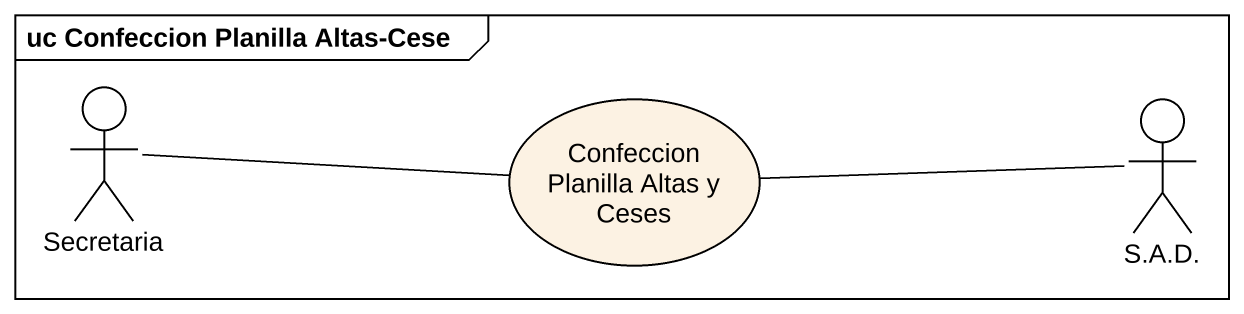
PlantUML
@startuml
mainframe uc Confeccion Planilla Altas-Cese
actor Secretaria
usecase "Confeccion Planilla Altas y Ceses" as Confeccion_Planilla_Altas_y
actor "S.A.D." as S_A_D
Secretaria -right- Confeccion_Planilla_Altas_y
Confeccion_Planilla_Altas_y -right- S_A_D
@enduml
